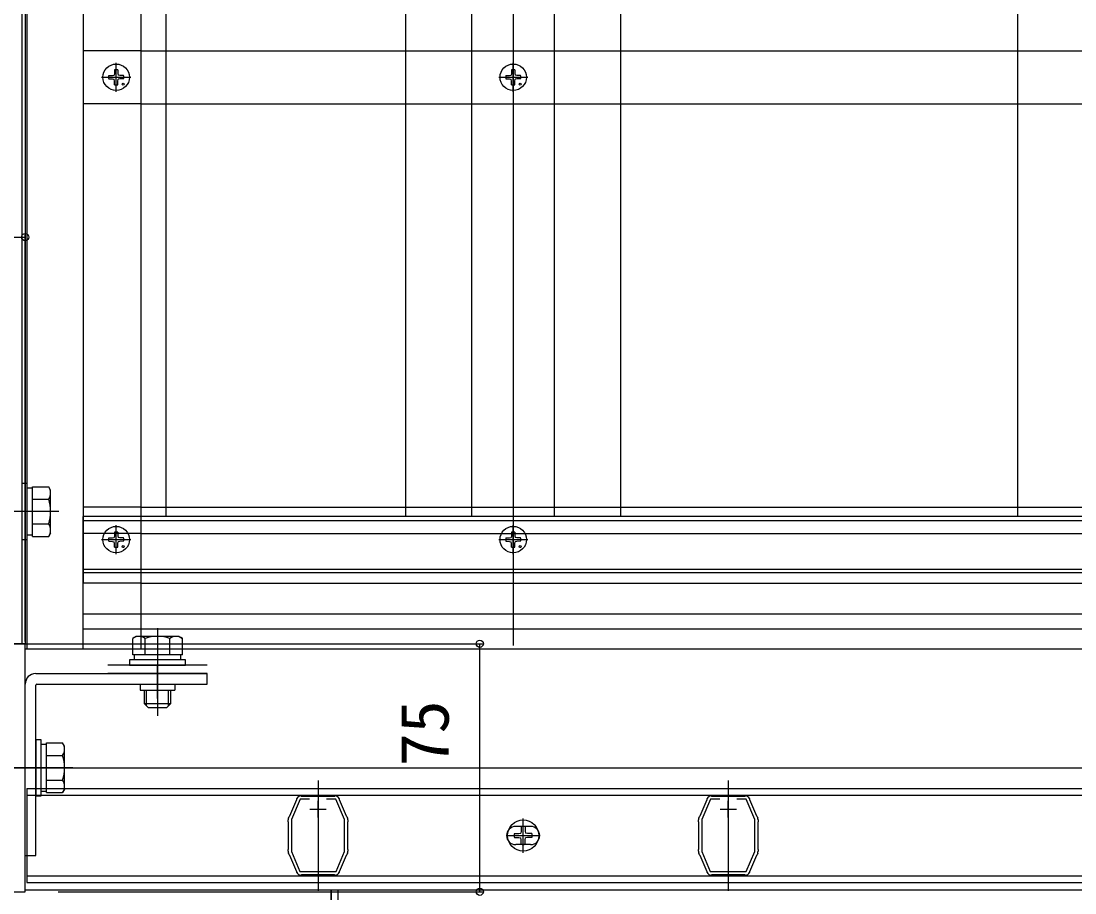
# Model space of a CAD drawing. Units: millimetres, scale not verified. Extents: x -875 to 875, y -1305 to 1298.
# Drawn here: x -591.7 to -273.2, y -1039.6 to -775.9 of the extents above; entities that cross this region are included whole.
import ezdxf
from ezdxf.enums import TextEntityAlignment as Align

# ---------------------------------------------------------------- set-up
doc = ezdxf.new("R2010")
doc.units = ezdxf.units.MM
doc.header["$LTSCALE"] = 8
for name, color, linetype in [('0-3_YKK_11', 7, 'Continuous'), ('0-5_YKK_12', 2, 'Continuous'), ('0-6_YKK_13', 4, 'Continuous'), ('0-7_YKK_D', 6, 'Continuous')]:
    doc.layers.add(name, color=color, linetype=linetype)
doc.styles.add('ＭＳ ゴシック', font='')
doc.styles.get('ＭＳ ゴシック').set_extended_font_data('MS Gothic')

msp = doc.modelspace()

# ---------------------------------------------------------------- linework, layer by layer
at = {"layer": '0-3_YKK_11'}
for p, q in [((-502, -1016.7), (-502, -1011.7)), ((-378, -1016.7), (-378, -1011.7)), ((-504.5, -1014.2), (-499.5, -1014.2)), ((-380.5, -1014.2), (-375.5, -1014.2))]:
    msp.add_line(p, q, dxfattribs=at)
msp.add_lwpolyline([(-590.5, -964.2), (-665.5, -964.2), (-665.5, -1039.2), (-590.5, -1039.2)], close=True, dxfattribs=at)
for points in [[(-510.883, -1016.901), (-510.683, -1016.424), (-510.585, -1016.321), (-510.488, -1016.219), (-508.409, -1011.275), (-508.403, -1011.138), (-508.388, -1010.983)], [(-504.59, -1011.2), (-507.402, -1011.2), (-510, -1017.382), (-510, -1027.018), (-507.444, -1033.1), (-496.556, -1033.1), (-494, -1027.019), (-494, -1017.382), (-496.598, -1011.2), (-499.41, -1011.2)], [(-507.22, -1010.207), (-507.071, -1010.253), (-506.943, -1010.3), (-497.057, -1010.3), (-496.929, -1010.253), (-496.78, -1010.207)], [(-495.612, -1010.983), (-495.597, -1011.138), (-495.591, -1011.275), (-493.512, -1016.219), (-493.415, -1016.321), (-493.317, -1016.424), (-493.117, -1016.901)], [(-386.883, -1016.901), (-386.683, -1016.424), (-386.585, -1016.321), (-386.488, -1016.219), (-384.409, -1011.275), (-384.403, -1011.138), (-384.388, -1010.983)], [(-380.59, -1011.2), (-383.402, -1011.2), (-386, -1017.382), (-386, -1027.018), (-383.444, -1033.1), (-372.556, -1033.1), (-370, -1027.019), (-370, -1017.382), (-372.598, -1011.2), (-375.41, -1011.2)], [(-383.22, -1010.207), (-383.071, -1010.253), (-382.943, -1010.3), (-373.057, -1010.3), (-372.929, -1010.253), (-372.78, -1010.207)], [(-371.612, -1010.983), (-371.597, -1011.138), (-371.591, -1011.275), (-369.512, -1016.219), (-369.415, -1016.321), (-369.317, -1016.424), (-369.117, -1016.901)], [(-511, -1026.918), (-511, -1026.4), (-510.95, -1026.268), (-510.9, -1026.135), (-510.9, -1018.265), (-510.95, -1018.132), (-511, -1018), (-511, -1017.482)], [(-493, -1017.482), (-493, -1018), (-493.05, -1018.132), (-493.1, -1018.265), (-493.1, -1026.135), (-493.05, -1026.268), (-493, -1026.4), (-493, -1026.918)], [(-387, -1026.918), (-387, -1026.4), (-386.95, -1026.268), (-386.9, -1026.135), (-386.9, -1018.265), (-386.95, -1018.132), (-387, -1018), (-387, -1017.482)], [(-369, -1017.482), (-369, -1018), (-369.05, -1018.132), (-369.1, -1018.265), (-369.1, -1026.135), (-369.05, -1026.268), (-369, -1026.4), (-369, -1026.918)], [(-508.387, -1033.417), (-508.403, -1033.262), (-508.409, -1033.125), (-510.488, -1028.181), (-510.585, -1028.079), (-510.683, -1027.976), (-510.883, -1027.499)], [(-493.117, -1027.499), (-493.317, -1027.976), (-493.415, -1028.079), (-493.512, -1028.181), (-495.591, -1033.125), (-495.597, -1033.262), (-495.612, -1033.417)], [(-384.387, -1033.417), (-384.403, -1033.262), (-384.409, -1033.125), (-386.488, -1028.181), (-386.585, -1028.079), (-386.683, -1027.976), (-386.883, -1027.499)], [(-369.117, -1027.499), (-369.317, -1027.976), (-369.415, -1028.079), (-369.512, -1028.181), (-371.591, -1033.125), (-371.597, -1033.262), (-371.612, -1033.417)], [(-497.057, -1034.1), (-506.943, -1034.1), (-507.071, -1034.147), (-507.22, -1034.192)], [(-496.78, -1034.192), (-496.928, -1034.147), (-497.057, -1034.1)], [(-373.057, -1034.1), (-382.943, -1034.1), (-383.071, -1034.147), (-383.22, -1034.192)], [(-372.78, -1034.192), (-372.928, -1034.147), (-373.057, -1034.1)]]:
    msp.add_lwpolyline(points, dxfattribs=at)
for centre, start, end in [((-507.07, -1011.7), 95.73914, 151.44347), ((-496.93, -1011.7), 28.55592, 84.26083), ((-383.07, -1011.7), 95.73914, 151.44347), ((-372.93, -1011.7), 28.55592, 84.26083), ((-509.5, -1017.482), 157.21234, 180.00008), ((-494.5, -1017.482), 360, 22.78773), ((-385.5, -1017.482), 157.21234, 180.00008), ((-370.5, -1017.482), 360, 22.78773), ((-509.5, -1026.918), 179.99998, 202.78771), ((-494.5, -1026.918), 337.21255, 0.00006), ((-385.5, -1026.918), 179.99998, 202.78771), ((-370.5, -1026.918), 337.21255, 0.00006), ((-507.07, -1032.7), 208.55565, 264.26079), ((-496.93, -1032.7), 275.73925, 331.44438), ((-383.07, -1032.7), 208.55565, 264.26079), ((-372.93, -1032.7), 275.73925, 331.44438)]:
    msp.add_arc(centre, 1.5, start, end, dxfattribs=at)
at = {"layer": '0-5_YKK_12'}
for p, q in [((-591.5, -401.7), (-591.5, -964.2)), ((-590.5, -401.7), (-590.5, -964.2)), ((-590, -402.2), (-590, -965.7)), ((-555.5, -402.2), (-555.5, -965.7)), ((-443, -407.7), (-443, -964.7)), ((-475.5, -925.7), (-475.5, -538.2)), ((-455.5, -925.7), (-455.5, -538.2)), ((-430.5, -925.7), (-430.5, -538.2)), ((-410.5, -925.7), (-410.5, -538.2)), ((-290.5, -925.7), (-290.5, -538.2)), ((-573, -965.7), (-573, -925.7)), ((413.699, -925.7), (-573, -925.7)), ((413.699, -927), (-573, -927)), ((413.699, -941.7), (-573, -941.7)), ((413.699, -942.7), (-573, -942.7)), ((-590.5, -965.7), (413.699, -965.7)), ((-590.5, -1038.7), (-590.5, -965.7)), ((-535.5, -970.7), (-565.5, -970.7)), ((-535.5, -973.2), (-565.5, -973.2)), ((-685.5, -1001.7), (729.5, -1001.7)), ((-502, -1005.5), (-502, -1038.9)), ((-378, -1005.5), (-378, -1038.9)), ((-590, -1008), (-590, -1036.4)), ((-590, -1008), (4.003, -1008)), ((-590, -1010), (4.213, -1010)), ((-437.75, -1019.445), (-442.25, -1019.445)), ((-437.75, -1024.945), (-442.25, -1024.945)), ((-590, -1034.4), (6.5, -1034.4)), ((-590, -1036.4), (6.5, -1036.4)), ((413.699, -1038.7), (-590.5, -1038.7)), ((-498, -1038.7), (-498, -1057.2))]:
    msp.add_line(p, q, dxfattribs=at)
for points in [[(-548, -401.7), (-548, -409.7), (-548, -925.7)], [(-573, -955.162), (-554.5, -955.162), (413.699, -955.162)], [(-573, -959.7), (-554.5, -959.7), (413.699, -959.7)], [(-665, -964.2), (-590.5, -964.2), (-573, -964.2)]]:
    msp.add_lwpolyline(points, dxfattribs=at)
for centre, start, end in [((-442.25, -1022.195), 90, 270), ((-437.75, -1022.195), 270, 90)]:
    msp.add_arc(centre, 2.75, start, end, dxfattribs=at)
at = {"layer": '0-6_YKK_13'}
for p, q in [((-573, -409.7), (-573, -945.866)), ((-555.5, -784.866), (-573, -784.866)), ((-555.5, -784.866), (413.699, -784.866)), ((-563, -797.266), (-563, -788.466)), ((-443, -797.266), (-443, -788.466)), ((-567.4, -792.866), (-558.6, -792.866)), ((-565.245, -792.366), (-564.137, -792.347)), ((-564.137, -792.347), (-563.62, -792.246)), ((-563.519, -791.729), (-563.62, -792.246)), ((-563.5, -790.621), (-563.519, -791.729)), ((-562.5, -790.621), (-562.481, -791.729)), ((-562.481, -791.729), (-562.38, -792.246)), ((-561.863, -792.347), (-562.38, -792.246)), ((-560.755, -792.366), (-561.863, -792.347)), ((-447.4, -792.866), (-438.6, -792.866)), ((-445.245, -792.366), (-444.137, -792.347)), ((-444.137, -792.347), (-443.62, -792.246)), ((-443.519, -791.729), (-443.62, -792.246)), ((-443.5, -790.621), (-443.519, -791.729)), ((-442.5, -790.621), (-442.481, -791.729)), ((-442.481, -791.729), (-442.38, -792.246)), ((-441.863, -792.347), (-442.38, -792.246)), ((-440.755, -792.366), (-441.863, -792.347)), ((-565.245, -793.366), (-564.137, -793.386)), ((-564.137, -793.386), (-563.62, -793.486)), ((-563.519, -794.003), (-563.62, -793.486)), ((-563.5, -795.111), (-563.519, -794.003)), ((-562.5, -795.111), (-562.481, -794.003)), ((-562.481, -794.003), (-562.38, -793.486)), ((-561.863, -793.386), (-562.38, -793.486)), ((-560.755, -793.366), (-561.863, -793.386)), ((-445.245, -793.366), (-444.137, -793.386)), ((-444.137, -793.386), (-443.62, -793.486)), ((-443.519, -794.003), (-443.62, -793.486)), ((-443.5, -795.111), (-443.519, -794.003)), ((-442.5, -795.111), (-442.481, -794.003)), ((-442.481, -794.003), (-442.38, -793.486)), ((-441.863, -793.386), (-442.38, -793.486)), ((-440.755, -793.366), (-441.863, -793.386)), ((-555.5, -800.866), (-573, -800.866)), ((-555.5, -800.866), (413.699, -800.866)), ((-588.3, -917.15), (-589.9, -917.15)), ((-588.3, -916.694), (-583.381, -916.694)), ((-588.3, -931.706), (-588.3, -916.694)), ((-582.8, -917.7), (-583.381, -916.694)), ((-588.3, -928.2), (-588.3, -920.2)), ((-582.8, -930.7), (-582.8, -917.7)), ((-588.3, -920.447), (-583.381, -920.447)), ((-555.5, -922.866), (-573, -922.866)), ((-555.5, -922.866), (413.699, -922.866)), ((-580.3, -924.2), (-606.8, -924.2)), ((-588.3, -927.953), (-583.381, -927.953)), ((-563, -937.1), (-563, -928.3)), ((-443, -937.1), (-443, -928.3)), ((-589.9, -931.25), (-588.3, -931.25)), ((-588.3, -931.706), (-583.381, -931.706)), ((-582.8, -930.7), (-583.381, -931.706)), ((-555.5, -930.866), (-573, -930.866)), ((-567.4, -932.7), (-558.6, -932.7)), ((-565.245, -932.2), (-564.137, -932.181)), ((-564.137, -932.181), (-563.62, -932.08)), ((-563.519, -931.563), (-563.62, -932.08)), ((-563.5, -930.455), (-563.519, -931.563)), ((-562.5, -930.455), (-562.481, -931.563)), ((-562.481, -931.563), (-562.38, -932.08)), ((-561.863, -932.181), (-562.38, -932.08)), ((-560.755, -932.2), (-561.863, -932.181)), ((-555.5, -930.866), (413.699, -930.866)), ((-447.4, -932.7), (-438.6, -932.7)), ((-445.245, -932.2), (-444.137, -932.181)), ((-444.137, -932.181), (-443.62, -932.08)), ((-443.519, -931.563), (-443.62, -932.08)), ((-443.5, -930.455), (-443.519, -931.563)), ((-442.5, -930.455), (-442.481, -931.563)), ((-442.481, -931.563), (-442.38, -932.08)), ((-441.863, -932.181), (-442.38, -932.08)), ((-440.755, -932.2), (-441.863, -932.181)), ((-565.245, -933.2), (-564.137, -933.219)), ((-564.137, -933.219), (-563.62, -933.32)), ((-563.519, -933.837), (-563.62, -933.32)), ((-563.5, -934.945), (-563.519, -933.837)), ((-562.5, -934.945), (-562.481, -933.837)), ((-562.481, -933.837), (-562.38, -933.32)), ((-561.863, -933.219), (-562.38, -933.32)), ((-560.755, -933.2), (-561.863, -933.219)), ((-445.245, -933.2), (-444.137, -933.219)), ((-444.137, -933.219), (-443.62, -933.32)), ((-443.519, -933.837), (-443.62, -933.32)), ((-443.5, -934.945), (-443.519, -933.837)), ((-442.5, -934.945), (-442.481, -933.837)), ((-442.481, -933.837), (-442.38, -933.32)), ((-441.863, -933.219), (-442.38, -933.32)), ((-440.755, -933.2), (-441.863, -933.219)), ((-555.5, -945.866), (-573, -945.866)), ((-555.5, -945.866), (413.699, -945.866)), ((-550.5, -959.5), (-550.5, -986)), ((-557, -962), (-558.006, -962.581)), ((-558.006, -967.5), (-558.006, -962.581)), ((-544, -962), (-557, -962)), ((-554.253, -967.5), (-554.253, -962.581)), ((-546.747, -967.5), (-546.747, -962.581)), ((-544, -962), (-542.994, -962.581)), ((-542.994, -967.5), (-542.994, -962.581)), ((-542.994, -967.5), (-558.006, -967.5)), ((-557.55, -967.5), (-557.55, -969.1)), ((-546.5, -967.5), (-554.5, -967.5)), ((-543.45, -969.1), (-543.45, -967.5)), ((-550.5, -980.7), (-550.5, -970.7)), ((-587.3, -973.2), (-535.5, -973.2)), ((-535.5, -976.4), (-535.5, -973.2)), ((-590.5, -1028.2), (-590.5, -976.4)), ((-587.3, -1028.2), (-587.3, -976.7)), ((-587, -976.4), (-535.5, -976.4)), ((-545.3, -976.4), (-545.3, -978.2)), ((-554.5, -978.2), (-554.5, -982.3)), ((-553.852, -982.948), (-553.852, -978.2)), ((-547.148, -982.948), (-547.148, -978.2)), ((-546.5, -982.3), (-546.5, -978.2)), ((-554.5, -982.3), (-546.5, -982.3)), ((-553.3, -983.5), (-554.5, -982.3)), ((-553.3, -983.5), (-547.7, -983.5)), ((-547.7, -983.5), (-546.5, -982.3)), ((-584.1, -994.65), (-585.7, -994.65)), ((-584.1, -994.194), (-579.181, -994.194)), ((-584.1, -1009.206), (-584.1, -994.194)), ((-578.6, -995.2), (-579.181, -994.194)), ((-578.6, -1008.2), (-578.6, -995.2)), ((-584.1, -1005.7), (-584.1, -997.7)), ((-584.1, -997.947), (-579.181, -997.947)), ((-576.1, -1001.7), (-602.6, -1001.7)), ((-593, -1001.7), (-584.8, -1001.7)), ((-584.1, -1005.453), (-579.181, -1005.453)), ((-585.7, -1008.75), (-584.1, -1008.75)), ((-584.1, -1009.206), (-579.181, -1009.206)), ((-578.6, -1008.2), (-579.181, -1009.206)), ((-440, -1027.374), (-440, -1017.016)), ((-445.179, -1022.195), (-434.821, -1022.195)), ((-442.642, -1021.606), (-441.338, -1021.584)), ((-441.338, -1021.584), (-440.73, -1021.465)), ((-440.611, -1020.856), (-440.73, -1021.465)), ((-440.589, -1019.552), (-440.611, -1020.856)), ((-439.411, -1019.552), (-439.389, -1020.856)), ((-439.389, -1020.856), (-439.27, -1021.465)), ((-438.662, -1021.584), (-439.27, -1021.465)), ((-437.358, -1021.606), (-438.662, -1021.584)), ((-442.642, -1022.783), (-441.338, -1022.806)), ((-441.338, -1022.806), (-440.73, -1022.924)), ((-440.611, -1023.533), (-440.73, -1022.924)), ((-440.589, -1024.837), (-440.611, -1023.533)), ((-439.411, -1024.837), (-439.389, -1023.533)), ((-439.389, -1023.533), (-439.27, -1022.924)), ((-438.662, -1022.806), (-439.27, -1022.924)), ((-437.358, -1022.783), (-438.662, -1022.806)), ((-590.5, -1028.2), (-587.3, -1028.2)), ((-498, -1057.7), (-498, -1038.7)), ((-496, -1038.7), (-496, -1056.7))]:
    msp.add_line(p, q, dxfattribs=at)
for points in [[(-591.5, -915.7), (-591.5, -932.7), (-589.9, -932.7), (-589.9, -915.7)], [(-559, -970.7), (-542, -970.7), (-542, -969.1), (-559, -969.1)], [(-587.3, -993.2), (-587.3, -1010.2), (-585.7, -1010.2), (-585.7, -993.2)]]:
    msp.add_lwpolyline(points, close=True, dxfattribs=at)
msp.add_lwpolyline([(-555.7, -976.4), (-555.7, -978.2), (-545.3, -978.2)], dxfattribs=at)
for centre, radius in [((-563, -792.866), 4), ((-443, -792.866), 4), ((-560.879, -794.988), 0.3), ((-440.879, -794.988), 0.3), ((-563, -932.7), 4), ((-443, -932.7), 4), ((-560.879, -934.821), 0.3), ((-440.879, -934.821), 0.3), ((-440, -1022.195), 4.708)]:
    msp.add_circle(centre, radius, dxfattribs=at)
for centre, radius, start, end in [((-563, -792.866), 2.3, 167.44414, 192.55586), ((-563, -792.866), 2.3, 77.44414, 102.55586), ((-563, -792.866), 2.3, 347.44414, 12.55586), ((-443, -792.866), 2.3, 167.44414, 192.55586), ((-443, -792.866), 2.3, 77.44414, 102.55586), ((-443, -792.866), 2.3, 347.44414, 12.55586), ((-563, -792.866), 2.3, 257.44414, 282.55586), ((-443, -792.866), 2.3, 257.44414, 282.55586), ((-586.123, -918.571), 3.323, 325.61575, 34.38425), ((-595.219, -924.2), 12.419, 342.41205, 17.58795), ((-586.123, -929.829), 3.323, 325.61575, 34.38425), ((-563, -932.7), 2.3, 167.44414, 192.55586), ((-563, -932.7), 2.3, 77.44414, 102.55586), ((-563, -932.7), 2.3, 347.44414, 12.55586), ((-443, -932.7), 2.3, 167.44414, 192.55586), ((-443, -932.7), 2.3, 77.44414, 102.55586), ((-443, -932.7), 2.3, 347.44414, 12.55586), ((-563, -932.7), 2.3, 257.44414, 282.55586), ((-443, -932.7), 2.3, 257.44414, 282.55586), ((-556.129, -965.323), 3.323, 55.61575, 124.38425), ((-550.5, -974.419), 12.419, 72.41205, 107.58795), ((-544.871, -965.323), 3.323, 55.61575, 124.38425), ((-587.3, -976.4), 3.2, 90, 180), ((-587, -976.7), 0.3, 90, 180), ((-581.923, -996.071), 3.323, 325.61575, 34.38425), ((-591.019, -1001.7), 12.419, 342.41205, 17.58795), ((-581.923, -1007.329), 3.323, 325.61575, 34.38425), ((-440, -1022.195), 2.707, 167.44414, 192.55586), ((-440, -1022.195), 2.707, 77.44414, 102.55586), ((-440, -1022.195), 2.707, 347.44414, 12.55586), ((-440, -1022.195), 2.707, 257.44414, 282.55586)]:
    msp.add_arc(centre, radius, start, end, dxfattribs=at)
at = {"layer": '0-7_YKK_D'}
for p, q in [((-590.5, -963.5), (-590.5, -840.2)), ((-665.5, -841.2), (-590.5, -841.2)), ((-580.5, -964.2), (-452.1, -964.2)), ((-453.1, -1039.2), (-453.1, -964.2)), ((-580.5, -1039.2), (-452.1, -1039.2))]:
    msp.add_line(p, q, dxfattribs=at)
for centre in [(-590.5, -841.2), (-453.1, -964.2), (-453.1, -1039.2)]:
    msp.add_circle(centre, 1.075, dxfattribs=at)

# ---------------------------------------------------------------- texts
at = {"layer": '0-7_YKK_D', "style": 'ＭＳ ゴシック'}
msp.add_text('75', height=14.66, rotation=90, dxfattribs=at).set_placement((-458.1, -1001.273), align=Align.BOTTOM_LEFT)

doc.saveas('drawing.dxf')
